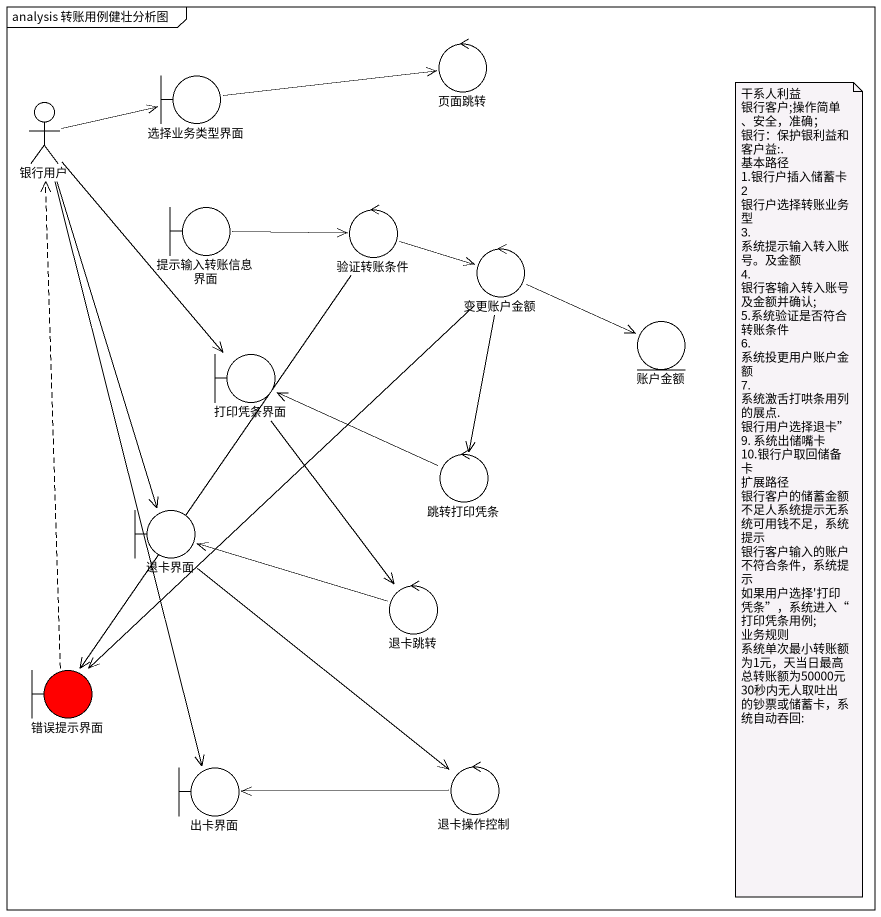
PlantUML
@startuml
mainframe analysis 转账用例健壮分析图
control 页面跳转
boundary 选择业务类型界面
actor 银行用户
boundary 提示输入转账信息界面
control 验证转账条件
control 变更账户金额
entity 账户金额
boundary 打印凭条界面
control 跳转打印凭条
boundary 退卡界面
control 退卡跳转
boundary 错误提示界面 #FF0000
boundary 出卡界面
control 退卡操作控制
选择业务类型界面 -right-> 页面跳转
银行用户 -right-> 选择业务类型界面
银行用户 --> 打印凭条界面
银行用户 --> 退卡界面
银行用户 --> 出卡界面
提示输入转账信息界面 -right-> 验证转账条件
验证转账条件 -right-> 变更账户金额
验证转账条件 --> 错误提示界面
变更账户金额 -right-> 账户金额
变更账户金额 --> 跳转打印凭条
变更账户金额 --> 错误提示界面
打印凭条界面 --> 退卡跳转
跳转打印凭条 -left-> 打印凭条界面
退卡界面 --> 退卡操作控制
退卡跳转 -left-> 退卡界面
错误提示界面 .up.> 银行用户
退卡操作控制 -left-> 出卡界面
note as N1
  干系人利益
  银行客户;操作简单、安全，准确；
  银行：保护银利益和客户益:.
  基本路径
  1.银行户插入储蓄卡
  2 银行户选择转账业务型
  3. 系统提示输入转入账号。及金额
  4. 银行客输入转入账号及金额并确认;
  5.系统验证是否符合转账条件
  6. 系统投更用户账户金额
  7. 系统激舌打哄条用列的展点. 银行用户选择退卡”
  9. 系统出储嘴卡
  10.银行户取回储备卡
  扩展路径
  银行客户的储蓄金额不足人系统提示无系统可用钱不足，系统提示
  银行客户输入的账户不符合条件，系统提示
  如果用户选择'打印凭条”，系统进入“打印凭条用例;
  业务规则
  系统单次最小转账额为1元，天当日最高总转账额为50000元
  30秒内无人取吐出的钞票或储蓄卡，系统自动吞回:
end note
@enduml
